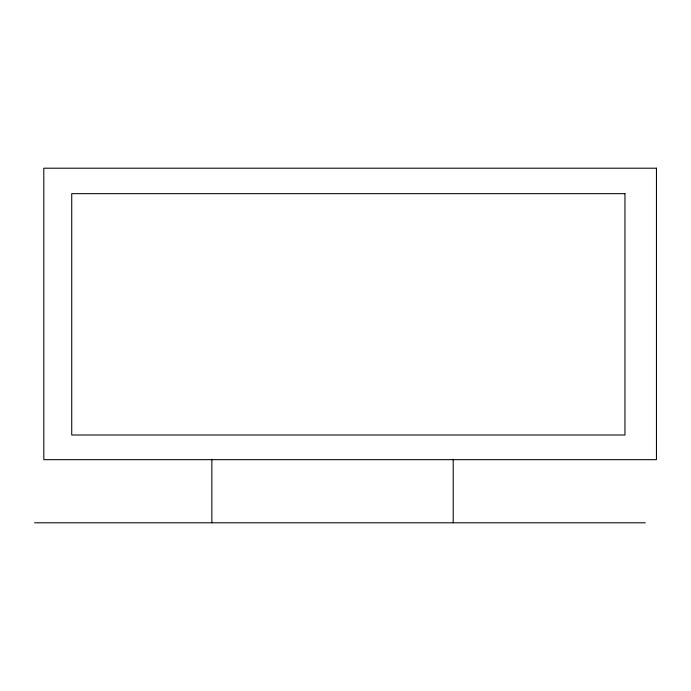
<?xml version="1.0" encoding="UTF-8"?>
<svg xmlns="http://www.w3.org/2000/svg" width="691" height="691" viewBox="0 0 691 691"><rect width="100%" height="100%" fill="white"/><g stroke="black" fill="none" stroke-linecap="round" stroke-linejoin="round"><path stroke-width="1.04" d="M34.55 522.793L645.334 522.793M453.21 459.204L453.21 522.793M211.861 459.204L211.861 522.793M656.45 168.207L43.809 168.207L43.809 459.67L656.45 459.67L656.45 168.207M624.958 193.661L71.726 193.661L71.726 435.002L624.958 435.002L624.958 193.661"/></g></svg>
